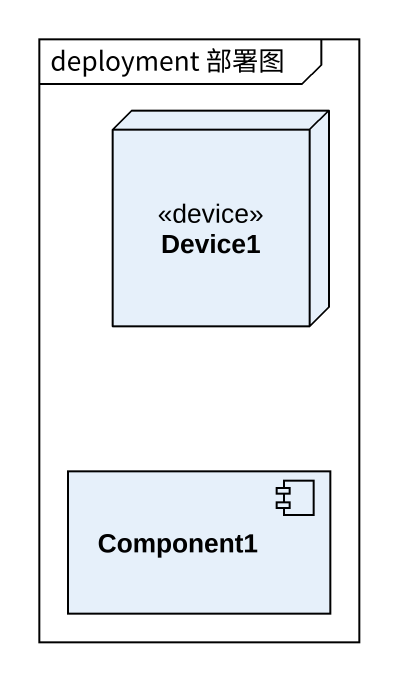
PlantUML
@startuml
mainframe deployment 部署图
node Device1 <<device>>
component Component1
@enduml
